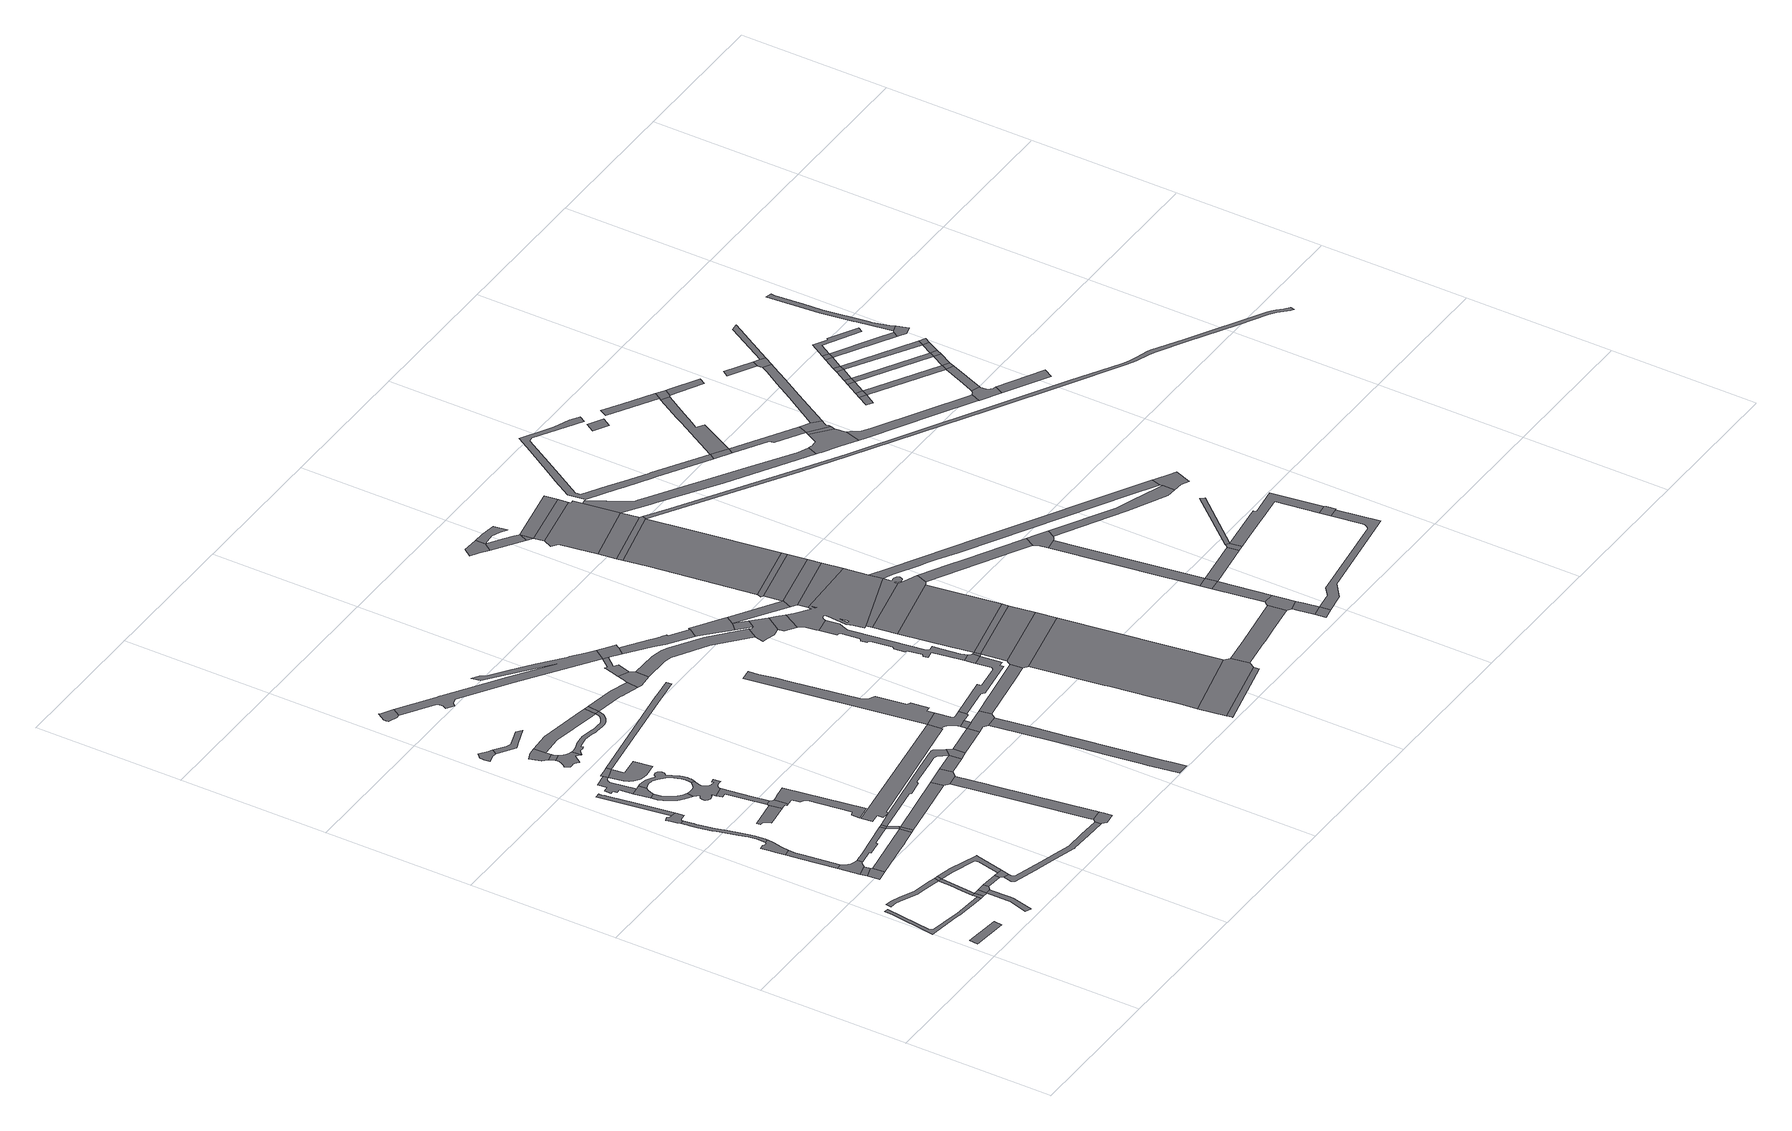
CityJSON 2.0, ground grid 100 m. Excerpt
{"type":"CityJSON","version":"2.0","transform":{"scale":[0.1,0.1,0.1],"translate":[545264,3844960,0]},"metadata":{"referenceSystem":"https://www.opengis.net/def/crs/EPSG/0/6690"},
"CityObjects":{
"road1":{"type":"Road","geometry":[{"type":"MultiSurface","lod":"1","boundaries":[[[0,1,2,3]]]}]},
"road2":{"type":"Road","attributes":{"RoadStructureAttribute.sectionType":"1"},"geometry":[{"type":"MultiSurface","lod":"1","boundaries":[[[4,5,6,7,8,9,10,11,12,13,14,15,16,17,18,19]]]}]},
"road3":{"type":"Road","attributes":{"RoadStructureAttribute.sectionType":"1"},"geometry":[{"type":"MultiSurface","lod":"1","boundaries":[[[20,21,22,23,24,25,26,27,28,29,30,31,32]]]}]},
"road4":{"type":"Road","attributes":{"RoadStructureAttribute.sectionType":"1"},"geometry":[{"type":"MultiSurface","lod":"1","boundaries":[[[33,34,35,36,37,38,39,40]]]}]},
"road5":{"type":"Road","geometry":[{"type":"MultiSurface","lod":"1","boundaries":[[[41,42,13,12,43,44]]]}]},
"road6":{"type":"Road","attributes":{"RoadStructureAttribute.sectionType":"1"},"geometry":[{"type":"MultiSurface","lod":"1","boundaries":[[[45,46,44,43,47,33]]]}]},
"road7":{"type":"Road","attributes":{"RoadStructureAttribute.sectionType":"1"},"geometry":[{"type":"MultiSurface","lod":"1","boundaries":[[[31,48,49,50,41,44,51]]]}]},
"road8":{"type":"Road","geometry":[{"type":"MultiSurface","lod":"1","boundaries":[[[52,53,54,55,56]]]}]},
"road9":{"type":"Road","attributes":{"RoadStructureAttribute.sectionType":"1"},"geometry":[{"type":"MultiSurface","lod":"1","boundaries":[[[57,58,53,52]]]}]},
"road10":{"type":"Road","geometry":[{"type":"MultiSurface","lod":"1","boundaries":[[[59,45,33,40,60,61,62]]]}]},
"road11":{"type":"Road","geometry":[{"type":"MultiSurface","lod":"1","boundaries":[[[63,64,65,66,67,58,57,68,69,70]]]}]},
"road12":{"type":"Road","attributes":{"RoadStructureAttribute.sectionType":"1"},"geometry":[{"type":"MultiSurface","lod":"1","boundaries":[[[71,72,73,74,75,67,66]]]}]},
"road13":{"type":"Road","geometry":[{"type":"MultiSurface","lod":"1","boundaries":[[[32,31,51,76]]]}]},
"road14":{"type":"Road","geometry":[{"type":"MultiSurface","lod":"1","boundaries":[[[77,78,79,80,81,82,83,74,73,84,85,86]]]}]},
"road15":{"type":"Road","attributes":{"RoadStructureAttribute.sectionType":"1"},"geometry":[{"type":"MultiSurface","lod":"1","boundaries":[[[59,62,87,88,89]]]}]},
"road16":{"type":"Road","attributes":{"RoadStructureAttribute.sectionType":"1"},"geometry":[{"type":"MultiSurface","lod":"1","boundaries":[[[90,91,92,93,94,95,76,51,96,97,98,99,100,101,102,103]]]}]},
"road17":{"type":"Road","attributes":{"RoadStructureAttribute.sectionType":"1"},"geometry":[{"type":"MultiSurface","lod":"1","boundaries":[[[104,105,106,107,108,109,110,111,112,113,114,115,116,117,118,119,120,121,122,123,124,125,126,77,86]]]}]},
"road18":{"type":"Road","geometry":[{"type":"MultiSurface","lod":"1","boundaries":[[[89,88,127,128,103,102]]]}]},
"road19":{"type":"Road","geometry":[{"type":"MultiSurface","lod":"1","boundaries":[[[129,130,131,132,133,134,116,115,135,136,137,138,139]]]}]},
"road20":{"type":"Road","attributes":{"RoadStructureAttribute.sectionType":"1"},"geometry":[{"type":"MultiSurface","lod":"1","boundaries":[[[140,141,56,55,142,143,144,145]]]}]},
"road21":{"type":"Road","geometry":[{"type":"MultiSurface","lod":"1","boundaries":[[[146,147,148,70,69,149,150,151,152,153]]]}]},
"road22":{"type":"Road","attributes":{"RoadStructureAttribute.sectionType":"1"},"geometry":[{"type":"MultiSurface","lod":"1","boundaries":[[[154,155,156,157,158,159,160,139,138]]]}]},
"road23":{"type":"Road","geometry":[{"type":"MultiSurface","lod":"1","boundaries":[[[161,162,163,164,165,166,167,168,169]]]}]},
"road24":{"type":"Road","geometry":[{"type":"MultiSurface","lod":"1","boundaries":[[[170,171,172,173,174,175,176,177]]]}]},
"road25":{"type":"Road","attributes":{"RoadStructureAttribute.sectionType":"1"},"geometry":[{"type":"MultiSurface","lod":"1","boundaries":[[[178,179,180,181,182,183,184,174,173,185,186,187,188,189,190,191,192]]]}]},
"road26":{"type":"Road","attributes":{"RoadStructureAttribute.sectionType":"1"},"geometry":[{"type":"MultiSurface","lod":"1","boundaries":[[[193,194,195,196,197,198,199,200,172,171,201,202,203,204]]]}]},
"road27":{"type":"Road","geometry":[{"type":"MultiSurface","lod":"1","boundaries":[[[205,146,153,206]]]}]},
"road28":{"type":"Road","geometry":[{"type":"MultiSurface","lod":"1","boundaries":[[[206,153,140,207]]]}]},
"road29":{"type":"Road","geometry":[{"type":"MultiSurface","lod":"1","boundaries":[[[207,140,145,208,209]]]}]},
"road30":{"type":"Road","attributes":{"RoadStructureAttribute.sectionType":"1"},"geometry":[{"type":"MultiSurface","lod":"1","boundaries":[[[127,210,211,212,213,214,215,216,217,218,219,220,221,222,223,224,225,226,227,228,229,230,128]]]}]},
"road31":{"type":"Road","geometry":[{"type":"MultiSurface","lod":"1","boundaries":[[[231,232,233,161,169,234,235,236,237]]]}]},
"road32":{"type":"Road","attributes":{"RoadStructureAttribute.sectionType":"1"},"geometry":[{"type":"MultiSurface","lod":"1","boundaries":[[[238,239,240,241,242,243,233,232]]]}]},
"road33":{"type":"Road","attributes":{"RoadStructureAttribute.sectionType":"1"},"geometry":[{"type":"MultiSurface","lod":"1","boundaries":[[[244,245,246,247,248,249,250,251,252,253,254,255,256,257,258,259,260,261,262,263,264,170,177,265,266,267,268,269,270,271,272,273,274,275,276,277,278,279,280]]]}]},
"road34":{"type":"Road","geometry":[{"type":"MultiSurface","lod":"1","boundaries":[[[281,282,283,284,285,286,287,288,289]]]}]},
"road35":{"type":"Road","geometry":[{"type":"MultiSurface","lod":"1","boundaries":[[[279,290,291,292,293,192,191,294,295,296,297,298,299,300,301,240,239,302,303,304,305,306,307,308,309,310,311,312,313,280]]]}]},
"road36":{"type":"Road","geometry":[{"type":"MultiSurface","lod":"1","boundaries":[[[314,315,316,193,204,317]]]}]},
"road37":{"type":"Road","attributes":{"RoadStructureAttribute.sectionType":"1"},"geometry":[{"type":"MultiSurface","lod":"1","boundaries":[[[318,319,320,321,322,323,324,325,326,327,328,237,236]]]}]},
"road38":{"type":"Road","geometry":[{"type":"MultiSurface","lod":"1","boundaries":[[[329,330,331,332,333,334,335,336,337,338,339,317,204]]]}]},
"road39":{"type":"Road","geometry":[{"type":"MultiSurface","lod":"1","boundaries":[[[340,341,342,343,344,345,346]]]}]},
"road40":{"type":"Road","attributes":{"RoadStructureAttribute.sectionType":"1"},"geometry":[{"type":"MultiSurface","lod":"1","boundaries":[[[347,345,344,348,349,350]]]}]},
"road41":{"type":"Road","geometry":[{"type":"MultiSurface","lod":"1","boundaries":[[[351,352,353,354,350,349,355,356,357,358,359,360,361,362,363,364,365,366,367]]]}]},
"road42":{"type":"Road","attributes":{"RoadStructureAttribute.sectionType":"1"},"geometry":[{"type":"MultiSurface","lod":"1","boundaries":[[[368,369,370,371,372,373,374,375,376,377,289,288]]]}]},
"road43":{"type":"Road","attributes":{"RoadStructureAttribute.sectionType":"1"},"geometry":[{"type":"MultiSurface","lod":"1","boundaries":[[[378,209,208,379,380]]]}]},
"road44":{"type":"Road","geometry":[{"type":"MultiSurface","lod":"1","boundaries":[[[381,382,383,384,385,386,387,388,389]]]}]},
"road45":{"type":"Road","geometry":[{"type":"MultiSurface","lod":"1","boundaries":[[[390,391,392,221,220,393,394,395]]]}]},
"road46":{"type":"Road","geometry":[{"type":"MultiSurface","lod":"1","boundaries":[[[396,397,398,399,400,205,206,401,402,403,404,405,406,407,408,409]]]}]},
"road47":{"type":"Road","attributes":{"RoadStructureAttribute.sectionType":"1"},"geometry":[{"type":"MultiSurface","lod":"1","boundaries":[[[410,411,340,346,412,413,414,415,416]]]}]},
"road48":{"type":"Road","attributes":{"RoadStructureAttribute.sectionType":"1"},"geometry":[{"type":"MultiSurface","lod":"1","boundaries":[[[415,417,418,419,420,421,422,423,424,425,426,427,428,429,430,431,432,433,434,435,436,437,367,366,438,439,440,441,442,443,444,445,446,447,448,449,450,451,452,453,454,455,456,457,458,459,460]]]}]},
"road49":{"type":"Road","attributes":{"RoadStructureAttribute.sectionType":"1"},"geometry":[{"type":"MultiSurface","lod":"1","boundaries":[[[461,462,463,464,465,466,467,468,469,392,391]]]}]},
"road50":{"type":"Road","attributes":{"RoadStructureAttribute.sectionType":"1"},"geometry":[{"type":"MultiSurface","lod":"1","boundaries":[[[470,471,472,473,474,400,475,476,477]]]}]},
"road51":{"type":"Road","geometry":[{"type":"MultiSurface","lod":"1","boundaries":[[[478,378,380,466,465,479]]]}]},
"road52":{"type":"Road","attributes":{"RoadStructureAttribute.sectionType":"1"},"geometry":[{"type":"MultiSurface","lod":"1","boundaries":[[[480,481,482,483,484,314,317]]]}]},
"road53":{"type":"Road","geometry":[{"type":"MultiSurface","lod":"1","boundaries":[[[416,415,460,485]]]}]},
"road54":{"type":"Road","attributes":{"RoadStructureAttribute.sectionType":"1"},"geometry":[{"type":"MultiSurface","lod":"1","boundaries":[[[408,478,479,486]]]}]},
"road55":{"type":"Road","attributes":{"RoadStructureAttribute.sectionType":"1"},"geometry":[{"type":"MultiSurface","lod":"1","boundaries":[[[487,488,489,490,491,492,493,494,495,496,497,498,499,500,501,502,389,388,503,504,505,506,507,508,509,510,511,512,513,514,515]]]}]},
"road56":{"type":"Road","geometry":[{"type":"MultiSurface","lod":"1","boundaries":[[[409,408,486,516,517]]]}]},
"road57":{"type":"Road","attributes":{"RoadStructureAttribute.sectionType":"1"},"geometry":[{"type":"MultiSurface","lod":"1","boundaries":[[[518,519,520,485,460,521,522,523,524,525]]]}]},
"road58":{"type":"Road","attributes":{"RoadStructureAttribute.sectionType":"1"},"geometry":[{"type":"MultiSurface","lod":"1","boundaries":[[[526,517,516,527,528]]]}]},
"road59":{"type":"Road","geometry":[{"type":"MultiSurface","lod":"1","boundaries":[[[529,530,531,525,524,532,533,534,535]]]}]},
"road60":{"type":"Road","attributes":{"RoadStructureAttribute.sectionType":"1"},"geometry":[{"type":"MultiSurface","lod":"1","boundaries":[[[536,537,538,539,540,541,542,543,544,545,546,547,548,549,550,551,552,553,554,555]]]}]},
"road61":{"type":"Road","attributes":{"RoadStructureAttribute.sectionType":"1"},"geometry":[{"type":"MultiSurface","lod":"1","boundaries":[[[556,557,526,558]]]}]},
"road62":{"type":"Road","geometry":[{"type":"MultiSurface","lod":"1","boundaries":[[[559,560,561,562,470,477,563,564,565,566,567,557,556,568,569,570]]]}]},
"road63":{"type":"Road","attributes":{"RoadStructureAttribute.sectionType":"1"},"geometry":[{"type":"MultiSurface","lod":"1","boundaries":[[[514,571,572,573,574,575,576,577,529,535,578,579,580,581]]]}]},
"road64":{"type":"Road","geometry":[{"type":"MultiSurface","lod":"1","boundaries":[[[582,558,526,528,583,546,545,584]]]}]},
"road65":{"type":"Road","attributes":{"RoadStructureAttribute.sectionType":"1"},"geometry":[{"type":"MultiSurface","lod":"1","boundaries":[[[585,586,587,588,589,590,591,592,593,594,595,596,597,470,562]]]}]},
"road66":{"type":"Road","geometry":[{"type":"MultiSurface","lod":"1","boundaries":[[[598,599,600,515,514,581,601,602,603]]]}]},
"road67":{"type":"Road","attributes":{"RoadStructureAttribute.sectionType":"1"},"geometry":[{"type":"MultiSurface","lod":"1","boundaries":[[[604,605,606,607,608,534,533,609,610,611,612,613,614,615]]]}]},
"road68":{"type":"Road","attributes":{"RoadStructureAttribute.sectionType":"1"},"geometry":[{"type":"MultiSurface","lod":"1","boundaries":[[[616,617,618,619,620,621,622,603,602,623,624,625,626,627]]]}]},
"road69":{"type":"Road","attributes":{"RoadStructureAttribute.sectionType":"1"},"geometry":[{"type":"MultiSurface","lod":"1","boundaries":[[[628,629,630,582,584,631,632,633]]]}]},
"road70":{"type":"Road","attributes":{"RoadStructureAttribute.sectionType":"1"},"geometry":[{"type":"MultiSurface","lod":"1","boundaries":[[[634,635,636,637,638,639,640,641,642,643,644,570,569]]]}]},
"road71":{"type":"Road","geometry":[{"type":"MultiSurface","lod":"1","boundaries":[[[645,646,647,627,626,648,649,650,651,652]]]}]},
"road72":{"type":"Road","attributes":{"RoadStructureAttribute.sectionType":"1"},"geometry":[{"type":"MultiSurface","lod":"1","boundaries":[[[651,650,653,654,655]]]}]},
"road73":{"type":"Road","geometry":[{"type":"MultiSurface","lod":"1","boundaries":[[[655,654,656,615,614,657,658,659,660,661,662]]]}]},
"road74":{"type":"Road","geometry":[{"type":"MultiSurface","lod":"1","boundaries":[[[663,664,665,666,640,639,667]]]}]},
"road75":{"type":"Road","geometry":[{"type":"MultiSurface","lod":"1","boundaries":[[[668,669,670,671,672,673,674,675,676,677,678,679,680,681,682,683,684,685,686,687,688,689,690,691,692,693,694,695,696,697,665,664]]]}]},
"road76":{"type":"Road","attributes":{"RoadStructureAttribute.sectionType":"1"},"geometry":[{"type":"MultiSurface","lod":"1","boundaries":[[[698,667,639,699]]]}]},
"road77":{"type":"Road","geometry":[{"type":"MultiSurface","lod":"1","boundaries":[[[700,662,661,701,702,703,704]]]}]},
"road78":{"type":"Road","attributes":{"function":"2","RoadStructureAttribute.sectionType":"1"},"geometry":[{"type":"MultiSurface","lod":"1","boundaries":[[[705,706,707,708,709]]]}]},
"road79":{"type":"Road","geometry":[{"type":"MultiSurface","lod":"1","boundaries":[[[710,711,712,706,705,713,714]]]}]},
"road80":{"type":"Road","attributes":{"RoadStructureAttribute.sectionType":"1"},"geometry":[{"type":"MultiSurface","lod":"1","boundaries":[[[652,651,715,716,717]]]}]},
"road81":{"type":"Road","attributes":{"function":"2"},"geometry":[{"type":"MultiSurface","lod":"1","boundaries":[[[718,719,720,721,722,723,724,725,726,712,711]]]}]},
"road82":{"type":"Road","geometry":[{"type":"MultiSurface","lod":"1","boundaries":[[[727,728,729,730,628,633,731,719,718]]]}]},
"road83":{"type":"Road","geometry":[{"type":"MultiSurface","lod":"1","boundaries":[[[732,699,728,727]]]}]},
"road84":{"type":"Road","geometry":[{"type":"MultiSurface","lod":"1","boundaries":[[[733,734,735,736,737,738,739]]]}]},
"road85":{"type":"Road","geometry":[{"type":"MultiSurface","lod":"1","boundaries":[[[740,698,699,732]]]}]},
"road86":{"type":"Road","geometry":[{"type":"MultiSurface","lod":"1","boundaries":[[[741,742,743,744,704,703,745,746,747,679,678,748,749,750,751,752,753,754,755,756,757,758,759,760,761,762,763,764],[765,766,767],[768,769,770,771,772]]]}]},
"road87":{"type":"Road","geometry":[{"type":"MultiSurface","lod":"1","boundaries":[[[773,774,775,776,698,740]]]}]},
"road88":{"type":"Road","geometry":[{"type":"MultiSurface","lod":"1","boundaries":[[[777,778,779,780,738,737,781,782]]]}]},
"road89":{"type":"Road","geometry":[{"type":"MultiSurface","lod":"1","boundaries":[[[783,784,785,786,787,774,773,788,789,790]]]}]},
"road90":{"type":"Road","geometry":[{"type":"MultiSurface","lod":"1","boundaries":[[[791,792,793,794,795,796,797,798,799,800,801,802,803,804,805,806,807,808,761,760,809,787,786]]]}]},
"road91":{"type":"Road","attributes":{"RoadStructureAttribute.sectionType":"1"},"geometry":[{"type":"MultiSurface","lod":"1","boundaries":[[[810,811,812,813,814,739,738]]]}]},
"road92":{"type":"Road","geometry":[{"type":"MultiSurface","lod":"1","boundaries":[[[815,717,716,816,817]]]}]},
"road93":{"type":"Road","geometry":[{"type":"MultiSurface","lod":"1","boundaries":[[[817,816,818,741,764]]]}]},
"road94":{"type":"Road","geometry":[{"type":"MultiSurface","lod":"1","boundaries":[[[819,782,781]]]}]},
"road95":{"type":"Road","attributes":{"function":"2","RoadStructureAttribute.sectionType":"7"},"geometry":[{"type":"MultiSurface","lod":"1","boundaries":[[[820,821,822,717,815]]]}]},
"road96":{"type":"Road","geometry":[{"type":"MultiSurface","lod":"1","boundaries":[[[823,824,825,821,820]]]}]},
"road97":{"type":"Road","attributes":{"function":"2","RoadStructureAttribute.sectionType":"7"},"geometry":[{"type":"MultiSurface","lod":"1","boundaries":[[[826,827,828,829,830,824,823]]]}]},
"road98":{"type":"Road","geometry":[{"type":"MultiSurface","lod":"1","boundaries":[[[831,832,828,827,833]]]}]},
"road99":{"type":"Road","attributes":{"function":"2","RoadStructureAttribute.sectionType":"7"},"geometry":[{"type":"MultiSurface","lod":"1","boundaries":[[[834,835,832,831]]]}]},
"road100":{"type":"Road","attributes":{"RoadStructureAttribute.sectionType":"1"},"geometry":[{"type":"MultiSurface","lod":"1","boundaries":[[[836,837,714,713,838,839,840,841,842]]]}]},
"road101":{"type":"Road","geometry":[{"type":"MultiSurface","lod":"1","boundaries":[[[843,844,845,846,847,848,849,835,834,850]]]}]},
"road102":{"type":"Road","geometry":[{"type":"MultiSurface","lod":"1","boundaries":[[[851,852,846,845]]]}]},
"road103":{"type":"Road","attributes":{"function":"2","RoadStructureAttribute.sectionType":"7"},"geometry":[{"type":"MultiSurface","lod":"1","boundaries":[[[853,854,852,851]]]}]},
"road104":{"type":"Road","attributes":{"RoadStructureAttribute.sectionType":"1"},"geometry":[{"type":"MultiSurface","lod":"1","boundaries":[[[855,856,857,858,790,789,859,860,861]]]}]},
"road105":{"type":"Road","geometry":[{"type":"MultiSurface","lod":"1","boundaries":[[[862,863,864,865]]]}]},
"road106":{"type":"Road","attributes":{"RoadStructureAttribute.sectionType":"1"},"geometry":[{"type":"MultiSurface","lod":"1","boundaries":[[[866,867,868,869,870,871,863,862]]]}]},
"road107":{"type":"Road","geometry":[{"type":"MultiSurface","lod":"1","boundaries":[[[872,873,874,836,842,875,869,868,876,877]]]}]},
"road108":{"type":"Road","attributes":{"RoadStructureAttribute.sectionType":"1"},"geometry":[{"type":"MultiSurface","lod":"1","boundaries":[[[878,879,872,877]]]}]},
"road109":{"type":"Road","geometry":[{"type":"MultiSurface","lod":"1","boundaries":[[[880,881,879,878]]]}]},
"road110":{"type":"Road","attributes":{"RoadStructureAttribute.sectionType":"1"},"geometry":[{"type":"MultiSurface","lod":"1","boundaries":[[[882,883,884,885,886,887,888,881,880]]]}]},
"road111":{"type":"Road","geometry":[{"type":"MultiSurface","lod":"1","boundaries":[[[889,861,860,890,886,885,891,892,893,894]]]}]},
"road112":{"type":"Road","attributes":{"RoadStructureAttribute.sectionType":"1"},"geometry":[{"type":"MultiSurface","lod":"1","boundaries":[[[895,880,878,896]]]}]},
"road113":{"type":"Road","attributes":{"RoadStructureAttribute.sectionType":"1"},"geometry":[{"type":"MultiSurface","lod":"1","boundaries":[[[897,898,899,762,761,900,901,902,903,904,905,906,907,908,909,910,911]]]}]},
"road114":{"type":"Road","attributes":{"RoadStructureAttribute.sectionType":"1"},"geometry":[{"type":"MultiSurface","lod":"1","boundaries":[[[912,913,914,915,916,917,918,919,920,921,850,834,922,923,924,925,926,927]]]}]},
"road115":{"type":"Road","attributes":{"RoadStructureAttribute.sectionType":"1"},"geometry":[{"type":"MultiSurface","lod":"1","boundaries":[[[928,929,930,931,932,933,934,935,936,937,938,939,940,941,942,943,944,945,946,947,948,949,950,951,952,953,954]]]}]},
"road116":{"type":"Road","geometry":[{"type":"MultiSurface","lod":"1","boundaries":[[[955,956,895,896,957,958]]]}]},
"road117":{"type":"Road","attributes":{"RoadStructureAttribute.sectionType":"1"},"geometry":[{"type":"MultiSurface","lod":"1","boundaries":[[[959,960,961,962,963,964,965,966,967,968,969,970,971,862,865]]]}]},
"road118":{"type":"Road","geometry":[{"type":"MultiSurface","lod":"1","boundaries":[[[942,941,972,973]]]}]},
"road119":{"type":"Road","attributes":{"RoadStructureAttribute.sectionType":"1"},"geometry":[{"type":"MultiSurface","lod":"1","boundaries":[[[974,975,976,894,893,977,978,979,980,981]]]}]},
"road120":{"type":"Road","attributes":{"RoadStructureAttribute.sectionType":"1"},"geometry":[{"type":"MultiSurface","lod":"1","boundaries":[[[982,983,955,958]]]}]},
"road121":{"type":"Road","geometry":[{"type":"MultiSurface","lod":"1","boundaries":[[[984,985,986,987]]]}]},
"road122":{"type":"Road","attributes":{"RoadStructureAttribute.sectionType":"1"},"geometry":[{"type":"MultiSurface","lod":"1","boundaries":[[[988,989,990,958,957,991,992,993,994,995,996]]]}]},
"road123":{"type":"Road","attributes":{"RoadStructureAttribute.sectionType":"1"},"geometry":[{"type":"MultiSurface","lod":"1","boundaries":[[[973,972,997,998,999,1000]]]}]},
"road124":{"type":"Road","attributes":{"RoadStructureAttribute.sectionType":"1"},"geometry":[{"type":"MultiSurface","lod":"1","boundaries":[[[1001,1002,1003,1004,942,973,1005,1006,1007,1008,1009,1010]]]}]},
"road125":{"type":"Road","geometry":[{"type":"MultiSurface","lod":"1","boundaries":[[[1011,1012,1013,1014,1015,1016,927,926,1017,1018,1019,1020,1021,1022,1023,1024]]]}]},
"road126":{"type":"Road","attributes":{"RoadStructureAttribute.sectionType":"1"},"geometry":[{"type":"MultiSurface","lod":"1","boundaries":[[[1025,1026,1027,1028,1029,1030]]]}]},
"road127":{"type":"Road","geometry":[{"type":"MultiSurface","lod":"1","boundaries":[[[996,995,964,963,1031,1032]]]}]},
"road128":{"type":"Road","attributes":{"RoadStructureAttribute.sectionType":"1"},"geometry":[{"type":"MultiSurface","lod":"1","boundaries":[[[999,1011,1024,1033]]]}]},
"road129":{"type":"Road","geometry":[{"type":"MultiSurface","lod":"1","boundaries":[[[1000,999,1033,1034,1035,1036,1037,1038,1039]]]}]},
"road130":{"type":"Road","geometry":[{"type":"MultiSurface","lod":"1","boundaries":[[[1040,1041,911,910,981,980,1042,1043,1044]]]}]},
"road131":{"type":"Road","geometry":[{"type":"MultiSurface","lod":"1","boundaries":[[[1030,1029,1001,1010,1045,1046]]]}]},
"road132":{"type":"Road","geometry":[{"type":"MultiSurface","lod":"1","boundaries":[[[1047,1048,1049,1046,1045]]]}]},
"road133":{"type":"Road","attributes":{"RoadStructureAttribute.sectionType":"1"},"geometry":[{"type":"MultiSurface","lod":"1","boundaries":[[[1050,1051,1052,1053,1054,1021,1020,1055,1056,1057,1058]]]}]},
"road134":{"type":"Road","attributes":{"RoadStructureAttribute.sectionType":"1"},"geometry":[{"type":"MultiSurface","lod":"1","boundaries":[[[1059,1060,1061,1062,1039,1038,1063,1064,1065,1066]]]}]},
"road135":{"type":"Road","geometry":[{"type":"MultiSurface","lod":"1","boundaries":[[[1067,1068,1069,1070]]]}]},
"road136":{"type":"Road","attributes":{"RoadStructureAttribute.sectionType":"1"},"geometry":[{"type":"MultiSurface","lod":"1","boundaries":[[[1071,1072,1073,1074,1075,1076,1077,1078,1079,1080,1081,1082,1083,1084,1085,1086,1087,1088,833,827,1089,1090,1091,1092,1093,1094,1095,1096,1097,1098,1099,1100,1101,1102,1103,1104,1105,1106,1107]]]}]},
"road137":{"type":"Road","geometry":[{"type":"MultiSurface","lod":"1","boundaries":[[[1108,1067,1070,1109]]]}]},
"road138":{"type":"Road","attributes":{"RoadStructureAttribute.sectionType":"1"},"geometry":[{"type":"MultiSurface","lod":"1","boundaries":[[[1110,1108,1109,1111]]]}]},
"road139":{"type":"Road","geometry":[{"type":"MultiSurface","lod":"1","boundaries":[[[1112,1113,1114,1115]]]}]},
"road140":{"type":"Road","geometry":[{"type":"MultiSurface","lod":"1","boundaries":[[[1116,1110,1111,1117]]]}]},
"road141":{"type":"Road","geometry":[{"type":"MultiSurface","lod":"1","boundaries":[[[1115,1114,1059,1066,1118,1119]]]}]},
"road142":{"type":"Road","attributes":{"RoadStructureAttribute.sectionType":"1"},"geometry":[{"type":"MultiSurface","lod":"1","boundaries":[[[1120,1116,1117,1121]]]}]},
"road143":{"type":"Road","geometry":[{"type":"MultiSurface","lod":"1","boundaries":[[[1122,1123,1124,1058,1057,1125,1126,1127,1128,1129,1130,1131,1132]]]}]},
"road144":{"type":"Road","attributes":{"RoadStructureAttribute.sectionType":"1"},"geometry":[{"type":"MultiSurface","lod":"1","boundaries":[[[1109,1070,1133,1134]]]}]},
"road145":{"type":"Road","geometry":[{"type":"MultiSurface","lod":"1","boundaries":[[[1135,1120,1121,1136]]]}]},
"road146":{"type":"Road","attributes":{"RoadStructureAttribute.sectionType":"1"},"geometry":[{"type":"MultiSurface","lod":"1","boundaries":[[[1137,1135,1136,1138]]]}]},
"road147":{"type":"Road","attributes":{"RoadStructureAttribute.sectionType":"1"},"geometry":[{"type":"MultiSurface","lod":"1","boundaries":[[[1133,1139,1140,1141,1122,1132,1142]]]}]},
"road148":{"type":"Road","attributes":{"RoadStructureAttribute.sectionType":"1"},"geometry":[{"type":"MultiSurface","lod":"1","boundaries":[[[1117,1111,1143,1144]]]}]},
"road149":{"type":"Road","geometry":[{"type":"MultiSurface","lod":"1","boundaries":[[[1145,1137,1138,1146]]]}]},
"road150":{"type":"Road","attributes":{"RoadStructureAttribute.sectionType":"1"},"geometry":[{"type":"MultiSurface","lod":"1","boundaries":[[[1147,1148,1119,1118]]]}]},
"road151":{"type":"Road","attributes":{"RoadStructureAttribute.sectionType":"1"},"geometry":[{"type":"MultiSurface","lod":"1","boundaries":[[[1128,1127,1149,1150]]]}]},
"road152":{"type":"Road","geometry":[{"type":"MultiSurface","lod":"1","boundaries":[[[1134,1133,1142,1151]]]}]},
"road153":{"type":"Road","attributes":{"RoadStructureAttribute.sectionType":"1"},"geometry":[{"type":"MultiSurface","lod":"1","boundaries":[[[1136,1121,1152,1153]]]}]},
"road154":{"type":"Road","attributes":{"RoadStructureAttribute.sectionType":"1"},"geometry":[{"type":"MultiSurface","lod":"1","boundaries":[[[1143,1134,1151,1154]]]}]},
"road155":{"type":"Road","attributes":{"RoadStructureAttribute.sectionType":"1"},"geometry":[{"type":"MultiSurface","lod":"1","boundaries":[[[1155,1146,1138,1156,1157]]]}]},
"road156":{"type":"Road","attributes":{"RoadStructureAttribute.sectionType":"1"},"geometry":[{"type":"MultiSurface","lod":"1","boundaries":[[[1158,1159,1160,1161,1162,1163,1145,1146]]]}]},
"road157":{"type":"Road","geometry":[{"type":"MultiSurface","lod":"1","boundaries":[[[1144,1143,1154,1164]]]}]},
"road158":{"type":"Road","attributes":{"RoadStructureAttribute.sectionType":"1"},"geometry":[{"type":"MultiSurface","lod":"1","boundaries":[[[1152,1144,1164,1165]]]}]},
"road159":{"type":"Road","geometry":[{"type":"MultiSurface","lod":"1","boundaries":[[[1153,1152,1165,1166]]]}]},
"road160":{"type":"Road","geometry":[{"type":"MultiSurface","lod":"1","boundaries":[[[1167,1168,1157,1156,1169,1170]]]}]},
"road161":{"type":"Road","attributes":{"RoadStructureAttribute.sectionType":"1"},"geometry":[{"type":"MultiSurface","lod":"1","boundaries":[[[1171,1172,1173,1174,1175,1176,1177,1178,1179,1180,1181,1182,1183,1184,1185,1186,1168,1167]]]}]}
},
"vertices":[
[291,123,0],[297,179,0],[62,204,0],[58,148,0],
[46,783,0],[41,722,0],[5,448,0],[2,424,0],[19,422,0],[219,392,0],[250,384,0],[428,366,0],[452,365,0],[452,392,0],[367,398,0],[253,409,0],[219,415,0],[51,442,0],[32,468,0],[73,778,0],
[436,711,0],[306,738,0],[215,779,0],[158,802,0],[110,810,0],[106,774,0],[153,767,0],[216,741,0],[291,707,0],[361,692,0],[428,678,0],[471,668,0],[478,701,0],
[514,363,0],[516,224,0],[517,202,0],[479,75,0],[517,59,0],[553,199,0],[552,225,0],[550,363,0],
[454,422,0],[453,399,0],[482,364,0],[475,422,0],
[517,422,0],[485,422,0],[512,363,0],
[469,641,0],[466,585,0],[458,497,0],[495,663,0],
[369,1076,0],[293,1050,0],[302,972,0],[380,985,0],[372,1063,0],
[359,1115,0],[287,1096,0],
[575,423,0],[552,364,0],[574,385,0],[577,388,0],
[366,1187,0],[344,1195,0],[318,1219,0],[305,1244,0],[267,1239,0],[387,1148,0],[399,1149,0],[394,1184,0],
[274,1484,0],[267,1534,0],[267,1578,0],[220,1572,0],[233,1475,0],
[502,696,0],
[267,1738,0],[252,1726,0],[240,1726,0],[231,1734,0],[199,1730,0],[207,1667,0],[212,1635,0],[277,1636,0],[289,1700,0],[292,1737,0],
[685,379,0],[686,379,0],[687,414,0],
[800,601,0],[801,605,0],[797,606,0],[796,607,0],[617,671,0],[609,674,0],[591,642,0],[747,589,0],[749,585,0],[755,574,0],[757,570,0],[720,416,0],[719,411,0],[754,408,0],
[293,1757,0],[289,1825,0],[280,1869,0],[269,1914,0],[247,1991,0],[229,2065,0],[210,2148,0],[205,2179,0],[203,2196,0],[201,2208,0],[201,2209,0],[196,2263,0],[165,2258,0],[169,2237,0],[171,2221,0],[174,2200,0],[182,2151,0],[200,2065,0],[203,2055,0],[220,1988,0],[244,1909,0],[258,1850,0],[267,1800,0],
[701,360,0],[740,349,0],
[200,2346,0],[190,2349,0],[175,2362,0],[145,2353,0],[155,2320,0],[161,2283,0],[196,2272,0],[201,2278,0],[245,2285,0],[236,2342,0],[202,2345,0],
[790,1132,0],[673,1113,0],[603,1020,0],[683,1033,0],[686,1034,0],[799,1052,0],
[744,1242,0],[459,1193,0],[424,1188,0],[499,1164,0],[502,1151,0],[596,1165,0],[596,1180,0],[751,1204,0],
[197,2609,0],[173,2767,0],[169,2787,0],[165,2809,0],[162,2826,0],[131,2823,0],[200,2356,0],
[591,1908,0],[589,1908,0],[399,1878,0],[403,1853,0],[415,1853,0],[430,1847,0],[442,1830,0],[449,1805,0],[603,1829,0],
[352,2666,0],[320,2660,0],[271,2653,0],[288,2542,0],[332,2552,0],[337,2576,0],[348,2599,0],[358,2613,0],
[415,2395,0],[389,2418,0],[367,2444,0],[366,2446,0],[349,2474,0],[337,2503,0],[332,2529,0],[295,2499,0],[307,2468,0],[326,2431,0],[335,2419,0],[352,2397,0],[384,2366,0],[430,2337,0],[440,2382,0],
[326,2894,0],[238,2879,0],[244,2816,0],[207,2809,0],[204,2765,0],[227,2769,0],[232,2739,0],[258,2743,0],[295,2829,0],[300,2846,0],[312,2857,0],[330,2863,0],
[767,1246,0],[773,1209,0],
[807,1145,0],
[821,1056,0],[812,1136,0],
[687,301,0],[699,280,0],[856,235,0],[871,231,0],[882,228,0],[1019,190,0],[1160,152,0],[1162,151,0],[1165,151,0],[1318,146,0],[1448,143,0],[1447,182,0],[1303,187,0],[1167,191,0],[1024,229,0],[1014,232,0],[991,238,0],[979,241,0],[867,274,0],[749,308,0],[736,331,0],
[638,1917,0],[629,1928,0],[589,1923,0],[641,1834,0],[642,1816,0],[660,1819,0],[651,1913,0],
[611,2047,0],[583,2239,0],[509,2224,0],[517,2186,0],[550,2190,0],[568,2064,0],
[572,2435,0],[572,2440,0],[572,2450,0],[573,2463,0],[569,2492,0],[563,2510,0],[559,2520,0],[544,2554,0],[533,2570,0],[525,2583,0],[541,2603,0],[543,2623,0],[531,2642,0],[513,2647,0],[493,2642,0],[482,2625,0],[455,2645,0],[426,2658,0],[418,2660,0],[394,2666,0],[362,2667,0],[379,2622,0],[406,2627,0],[423,2623,0],[436,2621,0],[467,2604,0],[493,2582,0],[515,2557,0],[531,2528,0],[538,2508,0],[541,2498,0],[548,2472,0],[548,2460,0],[548,2451,0],[548,2443,0],[542,2418,0],[563,2408,0],
[187,3600,0],[134,3637,0],[103,3609,0],[101,3577,0],[105,3537,0],[144,3549,0],[157,3553,0],[188,3550,0],[211,3584,0],
[527,2400,0],[509,2385,0],[488,2378,0],[464,2376,0],[463,2308,0],[439,2294,0],[433,2277,0],[436,2258,0],[447,2244,0],[465,2237,0],[486,2241,0],[502,2256,0],[585,2257,0],[594,2267,0],[612,2274,0],[642,2274,0],[635,2324,0],[611,2320,0],[614,2304,0],[586,2305,0],[564,2319,0],[552,2337,0],[548,2356,0],[552,2383,0],
[407,2921,0],[382,2917,0],[323,2908,0],[407,2887,0],
[704,1824,0],[712,1768,0],[737,1755,0],[749,1742,0],[788,1457,0],[759,1444,0],[760,1390,0],[860,1404,0],[778,1934,0],[689,1919,0],[677,1915,0],
[349,2767,0],[362,2737,0],[380,2716,0],[400,2700,0],[413,2694,0],[423,2689,0],[445,2682,0],[471,2681,0],[562,2695,0],[543,2820,0],[419,2802,0],
[343,3382,0],[295,3378,0],[246,3358,0],[267,3282,0],[295,3255,0],[352,3266,0],[347,3302,0],
[356,3245,0],[305,3238,0],[315,3214,0],[364,3226,0],
[413,3182,0],[397,3190,0],[383,3202,0],[372,3215,0],[316,3192,0],[309,3170,0],[301,3154,0],[287,3137,0],[306,3104,0],[322,3106,0],[338,3106,0],[356,3097,0],[357,3096,0],[373,3083,0],[411,3137,0],[442,3112,0],[434,3176,0],
[300,3475,0],[330,3486,0],[346,3491,0],[465,3533,0],[433,3561,0],[370,3541,0],[324,3526,0],[318,3524,0],[312,3522,0],[285,3533,0],
[1278,1213,0],[1127,1105,0],[1292,1131,0],
[180,4333,0],[165,4343,0],[130,4288,0],[131,4277,0],[131,4272,0],[131,4254,0],[194,4235,0],[214,4235,0],[248,4290,0],
[1548,184,0],[1543,213,0],[1464,202,0],[1451,143,0],[1477,119,0],[1556,131,0],
[1557,1367,0],[1544,1372,0],[1524,1371,0],[1382,1348,0],[893,1268,0],[1115,1262,0],[1128,1252,0],[1230,1271,0],[1240,1286,0],[1431,1314,0],[1495,1324,0],[1512,1316,0],[1561,1259,0],[1603,1304,0],
[817,3337,0],[484,3392,0],[487,3311,0],[492,3311,0],[804,3258,0],[831,3253,0],[840,3333,0],
[825,3229,0],[819,3218,0],[814,3212,0],[800,3199,0],[782,3187,0],[774,3184,0],[757,3181,0],[750,3181,0],[727,3182,0],[705,3184,0],[683,3187,0],[662,3192,0],[640,3197,0],[620,3200,0],[598,3203,0],[578,3202,0],[550,3200,0],[527,3196,0],[499,3185,0],[470,3178,0],[450,3175,0],[458,3130,0],[476,3142,0],[494,3138,0],[514,3147,0],[510,3160,0],[536,3167,0],[565,3170,0],[588,3172,0],[608,3171,0],[627,3168,0],[650,3162,0],[675,3158,0],[689,3156,0],[717,3154,0],[746,3152,0],[770,3153,0],[781,3155,0],[794,3160,0],[819,3175,0],[836,3192,0],[844,3202,0],[853,3217,0],[861,3248,0],
[1540,234,0],[1540,237,0],[1442,878,0],[1435,925,0],[1405,1121,0],[1326,1108,0],[1386,710,0],[1397,634,0],[1458,234,0],
[1757,1526,0],[762,1380,0],[772,1306,0],[833,1312,0],[838,1274,0],[890,1285,0],[1764,1426,0],[1766,1439,0],
[1418,1236,0],[1431,1155,0],
[1106,2992,0],[1316,3024,0],[1311,3059,0],[1170,3039,0],[1160,3038,0],
[870,3328,0],
[1571,1179,0],
[1314,3611,0],[1234,3675,0],[1221,3685,0],[1068,3809,0],[927,3915,0],[826,3991,0],[794,4029,0],[746,4060,0],[760,4003,0],[1166,3680,0],[1096,3729,0],[872,3882,0],[645,4035,0],[506,4125,0],[505,4126,0],[482,4140,0],[423,4101,0],[426,4083,0],[430,4060,0],[417,4035,0],[468,4003,0],[482,4023,0],[514,4033,0],[523,4036,0],[845,3822,0],[986,3728,0],[1313,3501,0],[1316,3499,0],[1368,3574,0],
[1630,1189,0],[1628,1270,0],
[1070,3293,0],[1065,3295,0],[1058,3297,0],[1045,3217,0],[1052,3215,0],[1065,3211,0],[1183,3176,0],[1194,3254,0],
[1846,1306,0],[1685,1198,0],[1855,1227,0],
[1215,3330,0],[1205,3295,0],[1198,3270,0],[1212,3168,0],[1304,3174,0],[1305,3264,0],[1289,3299,0],
[2183,109,0],[2177,154,0],[2164,241,0],[2141,391,0],[2134,442,0],[2091,729,0],[2085,769,0],[2065,903,0],[2058,951,0],[2017,1223,0],[1937,1213,0],[1964,1031,0],[2006,751,0],[2050,454,0],[2082,240,0],[2084,231,0],[2087,208,0],[2100,128,0],[2118,7,0],[2199,8,0],
[1901,1363,0],[1839,1349,0],[1908,1317,0],
[1916,1428,0],[1898,1430,0],[1891,1437,0],[1876,1549,0],[1783,1436,0],[1804,1424,0],[1819,1407,0],[1831,1384,0],[1837,1364,0],[1964,1371,0],[1967,1383,0],[1961,1435,0],
[1265,3435,0],[1261,3430,0],[1260,3428,0],[1254,3433,0],[1245,3440,0],[1245,3438,0],[1243,3432,0],[1314,3386,0],[1285,3409,0],[1289,3414,0],[1343,3478,0],
[2029,1337,0],[1904,1235,0],[2042,1257,0],
[1869,1600,0],[1902,1605,0],[1886,1720,0],[1863,1732,0],[1832,1934,0],[1793,1956,0],[1778,1974,0],[1768,2001,0],[1699,2430,0],[1683,2530,0],[1663,2636,0],[1655,2702,0],[1582,2691,0],
[1464,3488,0],[1473,3501,0],[1464,3507,0],[1343,3479,0],[1417,3424,0],[1456,3475,0],
[1809,3099,0],[1609,3225,0],[1567,3244,0],[1515,3258,0],[1483,3262,0],[1477,3172,0],[1497,3169,0],[1537,3159,0],[1567,3145,0],[1755,3027,0],[1969,2843,0],[2014,2917,0],
[1709,3289,0],[1715,3299,0],[1688,3317,0],[1687,3315,0],[1651,3340,0],[1627,3357,0],[1476,3461,0],[1569,3311,0],[1580,3302,0],[1631,3254,0],[1789,3148,0],[1830,3209,0],
[2514,1417,0],[2204,1366,0],[2179,1361,0],[2172,1279,0],[2422,1320,0],[2524,1337,0],
[2175,1415,0],[2198,1398,0],[2478,1439,0],[2475,1464,0],[2511,1469,0],[2492,1610,0],[2420,1598,0],[2433,1495,0],[2423,1480,0],[2251,1454,0],[2245,1481,0],
[2026,3100,0],[1838,3222,0],[1832,3213,0],[1801,3141,0],[1881,3063,0],[1964,2982,0],[2010,3029,0],[2047,3086,0],
[2017,2930,0],[2045,2903,0],[2082,2959,0],
[2031,2902,0],[1953,2778,0],[1975,2778,0],[1995,2773,0],[2043,2759,0],[2100,2767,0],[2171,2875,0],
[2477,1665,0],[2466,1678,0],[2411,1668,0],[2419,1610,0],[2492,1661,0],
[2454,1724,0],[2437,1845,0],[2429,1903,0],[2399,1900,0],[2389,1905,0],[2381,1917,0],[2316,2376,0],[2311,2414,0],[2316,2434,0],[2338,2484,0],[2322,2574,0],[2218,2554,0],[2236,2441,0],[2253,2438,0],[2259,2418,0],[2275,2314,0],[2270,2301,0],[2258,2292,0],[2265,2251,0],[2278,2249,0],[2283,2239,0],[2304,2101,0],[2290,2081,0],[2300,2012,0],[2315,2007,0],[2331,1909,0],[2317,1898,0],[2322,1867,0],[2376,1877,0],[2408,1693,0],
[2505,1661,0],[2512,1620,0],
[2205,2842,0],[2106,2727,0],[2148,2700,0],[2174,2680,0],[2249,2803,0],
[3235,177,0],[2746,64,0],[2752,29,0],[2751,28,0],[3240,141,0],
[3208,364,0],[3207,365,0],[2717,246,0],[3263,220,0],[3241,338,0],
[2242,2878,0],[2329,2823,0],[2356,2886,0],
[3052,1420,0],[2557,1315,0],[2557,1314,0],[2623,874,0],[2629,836,0],[2635,800,0],[2675,529,0],[2683,476,0],[2701,359,0],
[3032,1557,0],[2537,1452,0],[2536,1450,0],[2529,1439,0],[2548,1321,0],
[3007,1726,0],
[1817,4751,0],[1780,4697,0],[1823,4668,0],[1831,4663,0],[1887,4624,0],[1926,4681,0],[1928,4747,0],
[3001,1767,0],
[2378,2728,0],[2377,2714,0],[2376,2701,0],[2287,2769,0],[2196,2658,0],[2206,2635,0],[2215,2573,0],[2327,2592,0],[2339,2604,0],[2358,2607,0],[2344,2630,0],[2358,2610,0],[2364,2601,0],[2366,2592,0],[2366,2590,0],[2353,2451,0],[2364,2406,0],[2380,2337,0],[2385,2339,0],[2401,2344,0],[2852,2501,0],[2838,2592,0],[2820,2714,0],[2815,2748,0],[2403,2684,0],[2396,2688,0],[2398,2712,0],[2387,2453,0],[2383,2452,0],[2373,2451,0],[2379,2508,0],[2385,2466,0],
[2930,2251,0],[2432,2141,0],[2485,1794,0],[2485,1791,0],
[2107,4552,0],[2106,4556,0],[2081,4574,0],[2021,4615,0],[2080,4491,0],[2108,4550,0],
[2968,2352,0],[2915,2371,0],[2905,2374,0],[2859,2399,0],[2408,2299,0],[2937,2256,0],[2955,2268,0],[2983,2344,0],
[2856,2401,0],[2853,2421,0],[2863,2422,0],[2863,2415,0],[2864,2410,0],[2867,2405,0],[2872,2401,0],[2878,2397,0],[2884,2395,0],[2894,2395,0],[2900,2396,0],[2907,2402,0],[2914,2412,0],[2915,2423,0],[2908,2439,0],[2893,2446,0],[2881,2446,0],[2860,2445,0],[2403,2327,0],
[2013,4686,0],[2066,4665,0],[2112,4637,0],[2098,4730,0],[1999,4745,0],
[2781,2977,0],[2368,2798,0],[2794,2890,0],
[2369,2791,0],
[2121,4463,0],
[2762,3103,0],[2338,3011,0],[2355,2894,0],
[2757,3139,0],[2333,3048,0],[2322,3022,0],
[2667,3745,0],[2628,3998,0],[2211,3902,0],[2236,3740,0],[2332,3055,0],
[2623,4037,0],[2205,3941,0],[2640,4026,0],
[2604,4156,0],[2186,4060,0],
[3801,422,0],[3434,367,0],[3436,246,0],[3452,248,0],[3492,254,0],[3617,273,0],[3820,304,0],
[2558,4462,0],[2535,4458,0],[2533,4472,0],[2133,4396,0],[2105,4335,0],[2147,4307,0],[2178,4113,0],[2568,4397,0],
[2524,4540,0],[2122,4463,0],
[2512,4629,0],[2108,4552,0],
[3603,1998,0],[3274,2182,0],[3166,2243,0],[2992,2339,0],[3491,1969,0],[3590,1914,0],[3629,1984,0],
[3947,154,0],[3870,137,0],[3880,67,0],[3958,84,0],
[3931,258,0],[3926,288,0],[3924,304,0],[3849,282,0],[3850,276,0],[3852,257,0],
[3822,455,0],[3822,454,0],[3812,439,0],[3836,291,0],[3913,378,0],[3902,454,0],
[3851,800,0],[3772,788,0],
[3839,877,0],[3761,865,0],
[3815,1041,0],[3811,1069,0],[3721,1675,0],[3698,1835,0],[3617,1823,0],[3732,1057,0],[3734,1041,0],
[3679,1956,0],[3607,1887,0],[3715,1847,0],[3722,1852,0],[3730,1858,0],[3760,1911,0],
[4168,925,0],[4179,849,0],
[3498,2221,0],[2955,2523,0],[2841,2590,0],[2855,2500,0],[2915,2470,0],[3074,2379,0],[3114,2362,0],[3177,2328,0],[3297,2251,0],[3315,2241,0],[4320,1679,0],[4475,1594,0],[4483,1590,0],[4491,1586,0],[4506,1650,0],
[3702,3552,0],[3657,3575,0],[3373,3752,0],[3372,3752,0],[2794,4113,0],[2765,4134,0],[2752,4144,0],[2728,4172,0],[2722,4180,0],[2597,4400,0],[2611,4152,0],[2767,4051,0],[2792,4035,0],[3175,3790,0],[3700,3475,0],[3727,3543,0],
[3231,4890,0],[3127,4933,0],[3074,4962,0],[2921,5050,0],[2850,4934,0],[2719,4724,0],[2674,4652,0],[2594,4516,0],[2611,4404,0],[2790,4297,0],[2838,4268,0],[2997,4173,0],[3011,4165,0],[3345,3965,0],[3370,4007,0],[3037,4209,0],[3022,4215,0],[2883,4301,0],[2789,4359,0],[2636,4454,0],[2633,4487,0],[2762,4702,0],[2785,4739,0],[2933,4984,0],[2965,4990,0],[3262,4808,0],[3290,4854,0],
[4188,950,0],[4180,940,0],[4220,855,0],[4208,933,0],
[4094,107,0],[4194,187,0],[4814,282,0],[4862,290,0],[4819,572,0],[4752,562,0],[4781,364,0],[4779,344,0],[4769,326,0],[4754,314,0],[4127,220,0],[4070,172,0],[3981,159,0],
[3450,3902,0],[3473,3940,0],
[4332,1626,0],[4316,1632,0],[4163,1686,0],[4073,1668,0],[4170,1618,0],[4424,1489,0],[4492,1485,0],[4495,1568,0],
[4519,1291,0],[4499,1316,0],
[3246,4780,0],[3211,4718,0],[3306,4663,0],[3345,4724,0],
[4760,991,0],[4560,962,0],[4557,984,0],[4328,872,0],[4446,888,0],[4568,904,0],[4700,921,0],[4741,640,0],[4808,649,0],
[3662,3775,0],[3665,3745,0],[3851,3636,0],[3877,3700,0],
[3680,4535,0],[3578,4362,0],[3553,4318,0],[3521,4263,0],[3603,4186,0],[3555,4218,0],[3565,4235,0],[3602,4296,0],[3632,4344,0],[3730,4505,0],
[3840,3617,0],[3807,3559,0],[3797,3538,0],[3775,3538,0],[3755,3538,0],[3744,3540,0],[3718,3464,0],[3730,3457,0],[3831,3396,0],[3945,3331,0],[3978,3438,0],[3973,3465,0],[3970,3485,0],[3967,3510,0],
[3529,4710,0],[3409,4783,0],[3378,4731,0],[3470,4677,0],[3687,4547,0],[3717,4596,0],
[4826,579,0],[4818,637,0],
[3974,3543,0],
[3977,3545,0],[3977,3558,0],[3974,3575,0],[3982,3590,0],[3996,3614,0],[3943,3660,0],
[4610,1591,0],[4529,1637,0],[4561,1481,0],[4609,1457,0],[4651,1568,0],
[3747,4513,0],[3776,4560,0],
[3951,4400,0],[3976,4442,0],[3792,4551,0],
[4092,3326,0],[4041,3356,0],[4032,3365,0],[4011,3386,0],[3993,3418,0],[3990,3305,0],[4389,3077,0],[4648,2930,0],[4676,2992,0],
[4268,4188,0],[4243,4148,0],[4175,4037,0],[4091,3900,0],[4144,3866,0],[4231,4012,0],[4300,4129,0],[4318,4159,0],
[4309,3548,0],[4265,3473,0],[4305,3449,0],[4350,3524,0],
[6357,1862,0],[6321,1897,0],[6301,1918,0],[6279,1933,0],[5792,2211,0],[5599,2323,0],[5584,2330,0],[5529,2349,0],[5509,2355,0],[5484,2360,0],[5454,2371,0],[5424,2383,0],[5400,2396,0],[5094,2577,0],[4609,2852,0],[3797,3318,0],[3510,3488,0],[2793,3931,0],[2794,3896,0],[3495,3465,0],[3782,3296,0],[4594,2829,0],[5081,2554,0],[5351,2401,0],[5404,2369,0],[5466,2341,0],[5553,2310,0],[5575,2299,0],[5607,2281,0],[5785,2183,0],[6081,2012,0],[6262,1911,0],[6284,1897,0],[6302,1880,0],[6361,1822,0],[6380,1809,0],[6389,1838,0],
[4333,3587,0],[4372,3564,0],
[4383,3673,0],[4423,3650,0],
[4111,4364,0],[4087,4324,0],[4260,4223,0],[4284,4265,0],
[4406,3711,0],[4445,3687,0],
[4356,4223,0],[4325,4241,0],
[4454,3792,0],[4495,3768,0],
[4707,3015,0],[4694,3001,0],[4683,2996,0],[4650,2929,0],[4653,2927,0],[4780,2854,0],[4815,2916,0],[4795,2916,0],[4767,2940,0],[4763,2992,0],[4764,2996,0],
[4812,3255,0],[4833,3295,0],
[4474,3827,0],[4512,3805,0],
[4523,3910,0],[4563,3886,0],
[4810,3253,0],[4756,3125,0],[4716,3030,0],[4863,3234,0],
[4881,3382,0],[4902,3421,0],
[4545,3946,0],[4583,3924,0],
[4542,4538,0],[4494,4535,0],
[5071,2688,0],[5107,2752,0],
[4877,3270,0],
[4945,3499,0],[4966,3537,0],
[4924,3359,0],
[4862,3764,0],[4938,3669,0],[4960,3707,0],
[4632,4004,0],[4871,3872,0],[4891,3907,0],[4707,4012,0],[4697,4002,0],[4607,4051,0],
[4945,3398,0],
[4987,3477,0],
[5007,3516,0],
[5021,3731,0],[4977,3716,0],[4995,3637,0],[5047,3654,0],
[5009,3768,0],[4980,3872,0],[4977,3891,0],[4933,4182,0],[4923,4320,0],[4922,4333,0],[4908,4501,0],[4909,4506,0],[4910,4516,0],[4913,4522,0],[4872,4533,0],[4898,4180,0],[4931,3978,0],[4933,3965,0],[4936,3949,0],[4966,3767,0]
]}
